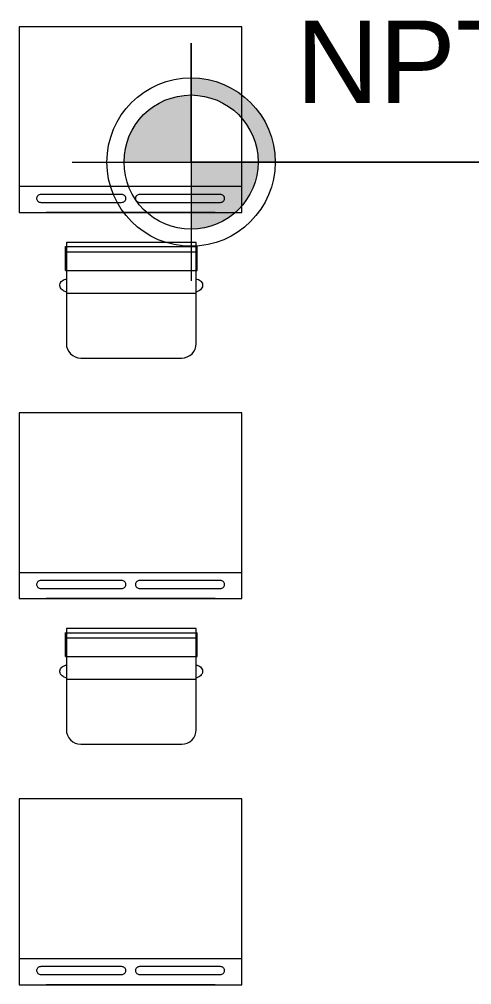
# Model space of a CAD drawing. Header units: millimetres. Extents: x 1 to 121, y 0 to 90.
# Drawn here: x 99.174 to 100.393, y 57.663 to 60.262 of the extents above; entities that cross this region are included whole.
import ezdxf

# ---------------------------------------------------------------- set-up
doc = ezdxf.new("R2010")
doc.units = ezdxf.units.MM
for name, color, linetype, lineweight in [('Equipamiento SR', 23, 'Continuous', 0), ('GRAFO01', 7, 'Continuous', 0), ('TEXTO 100', 7, 'Continuous', 20)]:
    doc.layers.add(name, color=color, linetype=linetype, lineweight=lineweight)
doc.layers.add('Mobiliario', color=7, linetype='Continuous', lineweight=0, true_color=0x7f7f7f)
doc.styles.add('JOS', font='arial.ttf', dxfattribs={"height": 1})

# ---------------------------------------------------------------- blocks, each defined once
blk = doc.blocks.new('A$C3A47622C')
at = {"layer": 'Mobiliario', "linetype": 'Continuous'}
for p, q in [((0.0251, 0.3696), (0.0111, 0.3696)), ((0.0111, 0.015), (0.0111, 0.3696)), ((0.0752, 0.3696), (0.0251, 0.3696)), ((0.0251, 0.015), (0.0251, 0.3696)), ((0.0752, 0.015), (0.0752, 0.3696)), ((0.0983, 0.3673), (0.0987, 0.37)), ((0.0987, 0.37), (0.0997, 0.3732)), ((0.0997, 0.3732), (0.1012, 0.3762)), ((0.1012, 0.3762), (0.1031, 0.3788)), ((0.1031, 0.3788), (0.1053, 0.381)), ((0.1053, 0.381), (0.1079, 0.3828)), ((0.1079, 0.3828), (0.1107, 0.384)), ((0.1107, 0.384), (0.1136, 0.3846)), ((0.1136, 0.3846), (0.1165, 0.3846)), ((0.1165, 0.3846), (0.1194, 0.384)), ((0.1194, 0.384), (0.1222, 0.3828)), ((0.1222, 0.3828), (0.1248, 0.381)), ((0.1248, 0.381), (0.127, 0.3788)), ((0.127, 0.3788), (0.1289, 0.3762)), ((0.1289, 0.3762), (0.1297, 0.3747)), ((0.1297, 0.3747), (0.1333, 0.3673)), ((0.0752, 0.015), (0.0108, 0.015)), ((0.0987, 0.0146), (0.0983, 0.0173)), ((0.0997, 0.0113), (0.0987, 0.0146)), ((0.1012, 0.0084), (0.0997, 0.0113)), ((0.1031, 0.0057), (0.1012, 0.0084)), ((0.1053, 0.0035), (0.1031, 0.0057)), ((0.1079, 0.0018), (0.1053, 0.0035)), ((0.1107, 0.0006), (0.1079, 0.0018)), ((0.1136, 0), (0.1107, 0.0006)), ((0.1165, 0), (0.1136, 0)), ((0.1194, 0.0006), (0.1165, 0)), ((0.1222, 0.0018), (0.1194, 0.0006)), ((0.1248, 0.0035), (0.1222, 0.0018)), ((0.127, 0.0057), (0.1248, 0.0035)), ((0.1289, 0.0084), (0.127, 0.0057)), ((0.1297, 0.0099), (0.1289, 0.0084)), ((0.1333, 0.0173), (0.1297, 0.0099))]:
    blk.add_line(p, q, dxfattribs=at)
at = {"layer": 'Mobiliario'}
blk.add_line((0.1361, 0.0173), (0.1361, 0.3673), dxfattribs=at)
at = {"layer": 'Mobiliario', "linetype": 'Continuous'}
blk.add_lwpolyline([(0, 0.0173), (0.2722, 0.0173, 0.414214), (0.3111, 0.0562), (0.3111, 0.3284, 0.414214), (0.2722, 0.3673), (0, 0.3673), (0, 0.0173)], format="xyb", dxfattribs=at)

msp = doc.modelspace()

# ---------------------------------------------------------------- hatches: boundary and pattern name
at = {"layer": 'TEXTO 100', "ltscale": 1.3}
h = msp.add_hatch(color=256, dxfattribs=at)
edge = h.paths.add_edge_path()
edge.add_line((99.8175, 59.8773), (99.6369, 59.8773))
edge.add_line((99.6369, 59.8773), (99.6369, 59.6966))
edge.add_arc((99.6369, 59.8773), 0.1806, 270, 360)
edge = h.paths.add_edge_path()
edge.add_arc((99.6369, 59.8773), 0.1806, 90, 180)
edge.add_line((99.4563, 59.8773), (99.6369, 59.8773))
edge.add_line((99.6369, 59.8773), (99.6369, 60.0579))
edge = h.paths.add_edge_path()
edge.add_line((99.6369, 60.104), (99.6369, 60.0579))
edge.add_arc((99.6369, 59.8773), 0.1806, 0, 90, ccw=False)
edge.add_line((99.8175, 59.8773), (99.8636, 59.8773))
edge.add_arc((99.6369, 59.8773), 0.2267, 0, 90)

# ---------------------------------------------------------------- linework, layer by layer
at = {"layer": 'Equipamiento SR', "linetype": 'Continuous'}
for p, q in [((99.1741, 60.2416), (99.1741, 59.7416)), ((99.7741, 60.2416), (99.1741, 60.2416)), ((99.7741, 59.7416), (99.7741, 60.2416)), ((99.1741, 59.8121), (99.7741, 59.8121)), ((99.7591, 59.8121), (99.7591, 59.8117)), ((99.2212, 59.7824), (99.2208, 59.7805)), ((99.2208, 59.7805), (99.2208, 59.7786)), ((99.2208, 59.7786), (99.2212, 59.7767)), ((99.2219, 59.7842), (99.2212, 59.7824)), ((99.2212, 59.7767), (99.2219, 59.775)), ((99.2231, 59.7858), (99.2219, 59.7842)), ((99.2219, 59.775), (99.2231, 59.7733)), ((99.2245, 59.7873), (99.2231, 59.7858)), ((99.2262, 59.7885), (99.2245, 59.7873)), ((99.2281, 59.7894), (99.2262, 59.7885)), ((99.2302, 59.7901), (99.2281, 59.7894)), ((99.2324, 59.7904), (99.2302, 59.7901)), ((99.2335, 59.7904), (99.2324, 59.7904)), ((99.4488, 59.7904), (99.2335, 59.7904)), ((99.4499, 59.7904), (99.4488, 59.7904)), ((99.4521, 59.7901), (99.4499, 59.7904)), ((99.4542, 59.7894), (99.4521, 59.7901)), ((99.4561, 59.7885), (99.4542, 59.7894)), ((99.4578, 59.7873), (99.4561, 59.7885)), ((99.4592, 59.7858), (99.4578, 59.7873)), ((99.4603, 59.7842), (99.4592, 59.7858)), ((99.4592, 59.7733), (99.4603, 59.775)), ((99.4611, 59.7824), (99.4603, 59.7842)), ((99.4603, 59.775), (99.4611, 59.7767)), ((99.4614, 59.7805), (99.4611, 59.7824)), ((99.4611, 59.7767), (99.4614, 59.7786)), ((99.4614, 59.7786), (99.4614, 59.7805)), ((99.4872, 59.7824), (99.4868, 59.7805)), ((99.4868, 59.7805), (99.4868, 59.7786)), ((99.4868, 59.7786), (99.4872, 59.7767)), ((99.4879, 59.7842), (99.4872, 59.7824)), ((99.4872, 59.7767), (99.4879, 59.775)), ((99.489, 59.7858), (99.4879, 59.7842)), ((99.4879, 59.775), (99.489, 59.7733)), ((99.4905, 59.7873), (99.489, 59.7858)), ((99.4922, 59.7885), (99.4905, 59.7873)), ((99.4941, 59.7894), (99.4922, 59.7885)), ((99.4962, 59.7901), (99.4941, 59.7894)), ((99.4983, 59.7904), (99.4962, 59.7901)), ((99.4994, 59.7904), (99.4983, 59.7904)), ((99.7148, 59.7904), (99.4994, 59.7904)), ((99.7159, 59.7904), (99.7148, 59.7904)), ((99.7181, 59.7901), (99.7159, 59.7904)), ((99.7201, 59.7894), (99.7181, 59.7901)), ((99.7221, 59.7885), (99.7201, 59.7894)), ((99.7238, 59.7873), (99.7221, 59.7885)), ((99.7252, 59.7858), (99.7238, 59.7873)), ((99.7263, 59.7842), (99.7252, 59.7858)), ((99.7252, 59.7733), (99.7263, 59.775)), ((99.727, 59.7824), (99.7263, 59.7842)), ((99.7263, 59.775), (99.727, 59.7767)), ((99.7274, 59.7805), (99.727, 59.7824)), ((99.727, 59.7767), (99.7274, 59.7786)), ((99.7274, 59.7786), (99.7274, 59.7805)), ((99.2231, 59.7733), (99.2245, 59.7719)), ((99.2245, 59.7719), (99.2262, 59.7706)), ((99.2262, 59.7706), (99.2281, 59.7697)), ((99.2281, 59.7697), (99.2302, 59.769)), ((99.2302, 59.769), (99.2324, 59.7687)), ((99.2324, 59.7687), (99.2335, 59.7687)), ((99.2335, 59.7687), (99.4488, 59.7687)), ((99.4488, 59.7687), (99.4499, 59.7687)), ((99.4499, 59.7687), (99.4521, 59.769)), ((99.4521, 59.769), (99.4542, 59.7697)), ((99.4542, 59.7697), (99.4561, 59.7706)), ((99.4561, 59.7706), (99.4578, 59.7719)), ((99.4578, 59.7719), (99.4592, 59.7733)), ((99.489, 59.7733), (99.4905, 59.7719)), ((99.4905, 59.7719), (99.4922, 59.7706)), ((99.4922, 59.7706), (99.4941, 59.7697)), ((99.4941, 59.7697), (99.4962, 59.769)), ((99.4962, 59.769), (99.4983, 59.7687)), ((99.4983, 59.7687), (99.4994, 59.7687)), ((99.4994, 59.7687), (99.7148, 59.7687)), ((99.7148, 59.7687), (99.7159, 59.7687)), ((99.7159, 59.7687), (99.7181, 59.769)), ((99.7181, 59.769), (99.7201, 59.7697)), ((99.7201, 59.7697), (99.7221, 59.7706)), ((99.7221, 59.7706), (99.7238, 59.7719)), ((99.7238, 59.7719), (99.7252, 59.7733)), ((99.1741, 59.7416), (99.7741, 59.7416)), ((99.7021, 59.7416), (99.2461, 59.7416)), ((99.1741, 59.2022), (99.1741, 58.7022)), ((99.7741, 59.2022), (99.1741, 59.2022)), ((99.7741, 58.7022), (99.7741, 59.2022)), ((99.1741, 58.7727), (99.7741, 58.7727)), ((99.7591, 58.7727), (99.7591, 58.7722)), ((99.2212, 58.743), (99.2208, 58.7411)), ((99.2208, 58.7411), (99.2208, 58.7392)), ((99.2208, 58.7392), (99.2212, 58.7373)), ((99.2219, 58.7447), (99.2212, 58.743)), ((99.2212, 58.7373), (99.2219, 58.7355)), ((99.2231, 58.7464), (99.2219, 58.7447)), ((99.2219, 58.7355), (99.2231, 58.7339)), ((99.2245, 58.7478), (99.2231, 58.7464)), ((99.2262, 58.749), (99.2245, 58.7478)), ((99.2281, 58.75), (99.2262, 58.749)), ((99.2302, 58.7506), (99.2281, 58.75)), ((99.2324, 58.751), (99.2302, 58.7506)), ((99.2335, 58.751), (99.2324, 58.751)), ((99.4488, 58.751), (99.2335, 58.751)), ((99.4499, 58.751), (99.4488, 58.751)), ((99.4521, 58.7506), (99.4499, 58.751)), ((99.4542, 58.75), (99.4521, 58.7506)), ((99.4561, 58.749), (99.4542, 58.75)), ((99.4578, 58.7478), (99.4561, 58.749)), ((99.4592, 58.7464), (99.4578, 58.7478)), ((99.4603, 58.7447), (99.4592, 58.7464)), ((99.4592, 58.7339), (99.4603, 58.7355)), ((99.4611, 58.743), (99.4603, 58.7447)), ((99.4603, 58.7355), (99.4611, 58.7373)), ((99.4614, 58.7411), (99.4611, 58.743)), ((99.4611, 58.7373), (99.4614, 58.7392)), ((99.4614, 58.7392), (99.4614, 58.7411)), ((99.4872, 58.743), (99.4868, 58.7411)), ((99.4868, 58.7411), (99.4868, 58.7392)), ((99.4868, 58.7392), (99.4872, 58.7373)), ((99.4879, 58.7447), (99.4872, 58.743)), ((99.4872, 58.7373), (99.4879, 58.7355)), ((99.489, 58.7464), (99.4879, 58.7447)), ((99.4879, 58.7355), (99.489, 58.7339)), ((99.4905, 58.7478), (99.489, 58.7464)), ((99.4922, 58.749), (99.4905, 58.7478)), ((99.4941, 58.75), (99.4922, 58.749)), ((99.4962, 58.7506), (99.4941, 58.75)), ((99.4983, 58.751), (99.4962, 58.7506)), ((99.4994, 58.751), (99.4983, 58.751)), ((99.7148, 58.751), (99.4994, 58.751)), ((99.7159, 58.751), (99.7148, 58.751)), ((99.7181, 58.7506), (99.7159, 58.751)), ((99.7201, 58.75), (99.7181, 58.7506)), ((99.7221, 58.749), (99.7201, 58.75)), ((99.7238, 58.7478), (99.7221, 58.749)), ((99.7252, 58.7464), (99.7238, 58.7478)), ((99.7263, 58.7447), (99.7252, 58.7464)), ((99.7252, 58.7339), (99.7263, 58.7355)), ((99.727, 58.743), (99.7263, 58.7447)), ((99.7263, 58.7355), (99.727, 58.7373)), ((99.7274, 58.7411), (99.727, 58.743)), ((99.727, 58.7373), (99.7274, 58.7392)), ((99.7274, 58.7392), (99.7274, 58.7411)), ((99.2231, 58.7339), (99.2245, 58.7324)), ((99.2245, 58.7324), (99.2262, 58.7312)), ((99.2262, 58.7312), (99.2281, 58.7303)), ((99.2281, 58.7303), (99.2302, 58.7296)), ((99.2302, 58.7296), (99.2324, 58.7293)), ((99.2324, 58.7293), (99.2335, 58.7293)), ((99.2335, 58.7293), (99.4488, 58.7293)), ((99.4488, 58.7293), (99.4499, 58.7293)), ((99.4499, 58.7293), (99.4521, 58.7296)), ((99.4521, 58.7296), (99.4542, 58.7303)), ((99.4542, 58.7303), (99.4561, 58.7312)), ((99.4561, 58.7312), (99.4578, 58.7324)), ((99.4578, 58.7324), (99.4592, 58.7339)), ((99.489, 58.7339), (99.4905, 58.7324)), ((99.4905, 58.7324), (99.4922, 58.7312)), ((99.4922, 58.7312), (99.4941, 58.7303)), ((99.4941, 58.7303), (99.4962, 58.7296)), ((99.4962, 58.7296), (99.4983, 58.7293)), ((99.4983, 58.7293), (99.4994, 58.7293)), ((99.4994, 58.7293), (99.7148, 58.7293)), ((99.7148, 58.7293), (99.7159, 58.7293)), ((99.7159, 58.7293), (99.7181, 58.7296)), ((99.7181, 58.7296), (99.7201, 58.7303)), ((99.7201, 58.7303), (99.7221, 58.7312)), ((99.7221, 58.7312), (99.7238, 58.7324)), ((99.7238, 58.7324), (99.7252, 58.7339)), ((99.1741, 58.7022), (99.7741, 58.7022)), ((99.7021, 58.7022), (99.2461, 58.7022)), ((99.1741, 58.1628), (99.1741, 57.6628)), ((99.7741, 58.1628), (99.1741, 58.1628)), ((99.7741, 57.6628), (99.7741, 58.1628)), ((99.1741, 57.7332), (99.7741, 57.7332)), ((99.7591, 57.7332), (99.7591, 57.7328)), ((99.2212, 57.7035), (99.2208, 57.7017)), ((99.2208, 57.7017), (99.2208, 57.6998)), ((99.2208, 57.6998), (99.2212, 57.6979)), ((99.2219, 57.7053), (99.2212, 57.7035)), ((99.2212, 57.6979), (99.2219, 57.6961)), ((99.2231, 57.707), (99.2219, 57.7053)), ((99.2219, 57.6961), (99.2231, 57.6945)), ((99.2245, 57.7084), (99.2231, 57.707)), ((99.2262, 57.7096), (99.2245, 57.7084)), ((99.2281, 57.7106), (99.2262, 57.7096)), ((99.2302, 57.7112), (99.2281, 57.7106)), ((99.2324, 57.7116), (99.2302, 57.7112)), ((99.2335, 57.7116), (99.2324, 57.7116)), ((99.4488, 57.7116), (99.2335, 57.7116)), ((99.4499, 57.7116), (99.4488, 57.7116)), ((99.4521, 57.7112), (99.4499, 57.7116)), ((99.4542, 57.7106), (99.4521, 57.7112)), ((99.4561, 57.7096), (99.4542, 57.7106)), ((99.4578, 57.7084), (99.4561, 57.7096)), ((99.4592, 57.707), (99.4578, 57.7084)), ((99.4603, 57.7053), (99.4592, 57.707)), ((99.4592, 57.6945), (99.4603, 57.6961)), ((99.4611, 57.7035), (99.4603, 57.7053)), ((99.4603, 57.6961), (99.4611, 57.6979)), ((99.4614, 57.7017), (99.4611, 57.7035)), ((99.4611, 57.6979), (99.4614, 57.6998)), ((99.4614, 57.6998), (99.4614, 57.7017)), ((99.4872, 57.7035), (99.4868, 57.7017)), ((99.4868, 57.7017), (99.4868, 57.6998)), ((99.4868, 57.6998), (99.4872, 57.6979)), ((99.4879, 57.7053), (99.4872, 57.7035)), ((99.4872, 57.6979), (99.4879, 57.6961)), ((99.489, 57.707), (99.4879, 57.7053)), ((99.4879, 57.6961), (99.489, 57.6945)), ((99.4905, 57.7084), (99.489, 57.707)), ((99.4922, 57.7096), (99.4905, 57.7084)), ((99.4941, 57.7106), (99.4922, 57.7096)), ((99.4962, 57.7112), (99.4941, 57.7106)), ((99.4983, 57.7116), (99.4962, 57.7112)), ((99.4994, 57.7116), (99.4983, 57.7116)), ((99.7148, 57.7116), (99.4994, 57.7116)), ((99.7159, 57.7116), (99.7148, 57.7116)), ((99.7181, 57.7112), (99.7159, 57.7116)), ((99.7201, 57.7106), (99.7181, 57.7112)), ((99.7221, 57.7096), (99.7201, 57.7106)), ((99.7238, 57.7084), (99.7221, 57.7096)), ((99.7252, 57.707), (99.7238, 57.7084)), ((99.7263, 57.7053), (99.7252, 57.707)), ((99.7252, 57.6945), (99.7263, 57.6961)), ((99.727, 57.7035), (99.7263, 57.7053)), ((99.7263, 57.6961), (99.727, 57.6979)), ((99.7274, 57.7017), (99.727, 57.7035)), ((99.727, 57.6979), (99.7274, 57.6998)), ((99.7274, 57.6998), (99.7274, 57.7017)), ((99.2231, 57.6945), (99.2245, 57.693)), ((99.2245, 57.693), (99.2262, 57.6918)), ((99.2262, 57.6918), (99.2281, 57.6908)), ((99.2281, 57.6908), (99.2302, 57.6902)), ((99.2302, 57.6902), (99.2324, 57.6899)), ((99.2324, 57.6899), (99.2335, 57.6899)), ((99.2335, 57.6899), (99.4488, 57.6899)), ((99.4488, 57.6899), (99.4499, 57.6899)), ((99.4499, 57.6899), (99.4521, 57.6902)), ((99.4521, 57.6902), (99.4542, 57.6908)), ((99.4542, 57.6908), (99.4561, 57.6918)), ((99.4561, 57.6918), (99.4578, 57.693)), ((99.4578, 57.693), (99.4592, 57.6945)), ((99.489, 57.6945), (99.4905, 57.693)), ((99.4905, 57.693), (99.4922, 57.6918)), ((99.4922, 57.6918), (99.4941, 57.6908)), ((99.4941, 57.6908), (99.4962, 57.6902)), ((99.4962, 57.6902), (99.4983, 57.6899)), ((99.4983, 57.6899), (99.4994, 57.6899)), ((99.4994, 57.6899), (99.7148, 57.6899)), ((99.7148, 57.6899), (99.7159, 57.6899)), ((99.7159, 57.6899), (99.7181, 57.6902)), ((99.7181, 57.6902), (99.7201, 57.6908)), ((99.7201, 57.6908), (99.7221, 57.6918)), ((99.7221, 57.6918), (99.7238, 57.693)), ((99.7238, 57.693), (99.7252, 57.6945)), ((99.1741, 57.6628), (99.7741, 57.6628)), ((99.7021, 57.6628), (99.2461, 57.6628))]:
    msp.add_line(p, q, dxfattribs=at)
at = {"layer": 'Mobiliario', "linetype": 'Continuous', "lineweight": 0}
for p, q in [((99.1741, 60.2416), (99.1741, 59.7416)), ((99.7741, 60.2416), (99.1741, 60.2416)), ((99.7741, 59.7416), (99.7741, 60.2416)), ((99.1741, 59.8121), (99.7741, 59.8121)), ((99.7591, 59.8121), (99.7591, 59.8117)), ((99.2212, 59.7824), (99.2208, 59.7805)), ((99.2208, 59.7805), (99.2208, 59.7786)), ((99.2208, 59.7786), (99.2212, 59.7767)), ((99.2219, 59.7842), (99.2212, 59.7824)), ((99.2212, 59.7767), (99.2219, 59.775)), ((99.2231, 59.7858), (99.2219, 59.7842)), ((99.2219, 59.775), (99.2231, 59.7733)), ((99.2245, 59.7873), (99.2231, 59.7858)), ((99.2262, 59.7885), (99.2245, 59.7873)), ((99.2281, 59.7894), (99.2262, 59.7885)), ((99.2302, 59.7901), (99.2281, 59.7894)), ((99.2324, 59.7904), (99.2302, 59.7901)), ((99.2335, 59.7904), (99.2324, 59.7904)), ((99.4488, 59.7904), (99.2335, 59.7904)), ((99.4499, 59.7904), (99.4488, 59.7904)), ((99.4521, 59.7901), (99.4499, 59.7904)), ((99.4542, 59.7894), (99.4521, 59.7901)), ((99.4561, 59.7885), (99.4542, 59.7894)), ((99.4578, 59.7873), (99.4561, 59.7885)), ((99.4592, 59.7858), (99.4578, 59.7873)), ((99.4603, 59.7842), (99.4592, 59.7858)), ((99.4592, 59.7733), (99.4603, 59.775)), ((99.4611, 59.7824), (99.4603, 59.7842)), ((99.4603, 59.775), (99.4611, 59.7767)), ((99.4614, 59.7805), (99.4611, 59.7824)), ((99.4611, 59.7767), (99.4614, 59.7786)), ((99.4614, 59.7786), (99.4614, 59.7805)), ((99.4872, 59.7824), (99.4868, 59.7805)), ((99.4868, 59.7805), (99.4868, 59.7786)), ((99.4868, 59.7786), (99.4872, 59.7767)), ((99.4879, 59.7842), (99.4872, 59.7824)), ((99.4872, 59.7767), (99.4879, 59.775)), ((99.489, 59.7858), (99.4879, 59.7842)), ((99.4879, 59.775), (99.489, 59.7733)), ((99.4905, 59.7873), (99.489, 59.7858)), ((99.4922, 59.7885), (99.4905, 59.7873)), ((99.4941, 59.7894), (99.4922, 59.7885)), ((99.4962, 59.7901), (99.4941, 59.7894)), ((99.4983, 59.7904), (99.4962, 59.7901)), ((99.4994, 59.7904), (99.4983, 59.7904)), ((99.7148, 59.7904), (99.4994, 59.7904)), ((99.7159, 59.7904), (99.7148, 59.7904)), ((99.7181, 59.7901), (99.7159, 59.7904)), ((99.7201, 59.7894), (99.7181, 59.7901)), ((99.7221, 59.7885), (99.7201, 59.7894)), ((99.7238, 59.7873), (99.7221, 59.7885)), ((99.7252, 59.7858), (99.7238, 59.7873)), ((99.7263, 59.7842), (99.7252, 59.7858)), ((99.7252, 59.7733), (99.7263, 59.775)), ((99.727, 59.7824), (99.7263, 59.7842)), ((99.7263, 59.775), (99.727, 59.7767)), ((99.7274, 59.7805), (99.727, 59.7824)), ((99.727, 59.7767), (99.7274, 59.7786)), ((99.7274, 59.7786), (99.7274, 59.7805)), ((99.2231, 59.7733), (99.2245, 59.7719)), ((99.2245, 59.7719), (99.2262, 59.7706)), ((99.2262, 59.7706), (99.2281, 59.7697)), ((99.2281, 59.7697), (99.2302, 59.769)), ((99.2302, 59.769), (99.2324, 59.7687)), ((99.2324, 59.7687), (99.2335, 59.7687)), ((99.2335, 59.7687), (99.4488, 59.7687)), ((99.4488, 59.7687), (99.4499, 59.7687)), ((99.4499, 59.7687), (99.4521, 59.769)), ((99.4521, 59.769), (99.4542, 59.7697)), ((99.4542, 59.7697), (99.4561, 59.7706)), ((99.4561, 59.7706), (99.4578, 59.7719)), ((99.4578, 59.7719), (99.4592, 59.7733)), ((99.489, 59.7733), (99.4905, 59.7719)), ((99.4905, 59.7719), (99.4922, 59.7706)), ((99.4922, 59.7706), (99.4941, 59.7697)), ((99.4941, 59.7697), (99.4962, 59.769)), ((99.4962, 59.769), (99.4983, 59.7687)), ((99.4983, 59.7687), (99.4994, 59.7687)), ((99.4994, 59.7687), (99.7148, 59.7687)), ((99.7148, 59.7687), (99.7159, 59.7687)), ((99.7159, 59.7687), (99.7181, 59.769)), ((99.7181, 59.769), (99.7201, 59.7697)), ((99.7201, 59.7697), (99.7221, 59.7706)), ((99.7221, 59.7706), (99.7238, 59.7719)), ((99.7238, 59.7719), (99.7252, 59.7733)), ((99.1741, 59.7416), (99.7741, 59.7416)), ((99.7021, 59.7416), (99.2461, 59.7416)), ((99.1741, 59.2022), (99.1741, 58.7022)), ((99.7741, 59.2022), (99.1741, 59.2022)), ((99.7741, 58.7022), (99.7741, 59.2022)), ((99.1741, 58.7727), (99.7741, 58.7727)), ((99.7591, 58.7727), (99.7591, 58.7722)), ((99.2212, 58.743), (99.2208, 58.7411)), ((99.2208, 58.7411), (99.2208, 58.7392)), ((99.2208, 58.7392), (99.2212, 58.7373)), ((99.2219, 58.7447), (99.2212, 58.743)), ((99.2212, 58.7373), (99.2219, 58.7355)), ((99.2231, 58.7464), (99.2219, 58.7447)), ((99.2219, 58.7355), (99.2231, 58.7339)), ((99.2245, 58.7478), (99.2231, 58.7464)), ((99.2262, 58.749), (99.2245, 58.7478)), ((99.2281, 58.75), (99.2262, 58.749)), ((99.2302, 58.7506), (99.2281, 58.75)), ((99.2324, 58.751), (99.2302, 58.7506)), ((99.2335, 58.751), (99.2324, 58.751)), ((99.4488, 58.751), (99.2335, 58.751)), ((99.4499, 58.751), (99.4488, 58.751)), ((99.4521, 58.7506), (99.4499, 58.751)), ((99.4542, 58.75), (99.4521, 58.7506)), ((99.4561, 58.749), (99.4542, 58.75)), ((99.4578, 58.7478), (99.4561, 58.749)), ((99.4592, 58.7464), (99.4578, 58.7478)), ((99.4603, 58.7447), (99.4592, 58.7464)), ((99.4592, 58.7339), (99.4603, 58.7355)), ((99.4611, 58.743), (99.4603, 58.7447)), ((99.4603, 58.7355), (99.4611, 58.7373)), ((99.4614, 58.7411), (99.4611, 58.743)), ((99.4611, 58.7373), (99.4614, 58.7392)), ((99.4614, 58.7392), (99.4614, 58.7411)), ((99.4872, 58.743), (99.4868, 58.7411)), ((99.4868, 58.7411), (99.4868, 58.7392)), ((99.4868, 58.7392), (99.4872, 58.7373)), ((99.4879, 58.7447), (99.4872, 58.743)), ((99.4872, 58.7373), (99.4879, 58.7355)), ((99.489, 58.7464), (99.4879, 58.7447)), ((99.4879, 58.7355), (99.489, 58.7339)), ((99.4905, 58.7478), (99.489, 58.7464)), ((99.4922, 58.749), (99.4905, 58.7478)), ((99.4941, 58.75), (99.4922, 58.749)), ((99.4962, 58.7506), (99.4941, 58.75)), ((99.4983, 58.751), (99.4962, 58.7506)), ((99.4994, 58.751), (99.4983, 58.751)), ((99.7148, 58.751), (99.4994, 58.751)), ((99.7159, 58.751), (99.7148, 58.751)), ((99.7181, 58.7506), (99.7159, 58.751)), ((99.7201, 58.75), (99.7181, 58.7506)), ((99.7221, 58.749), (99.7201, 58.75)), ((99.7238, 58.7478), (99.7221, 58.749)), ((99.7252, 58.7464), (99.7238, 58.7478)), ((99.7263, 58.7447), (99.7252, 58.7464)), ((99.7252, 58.7339), (99.7263, 58.7355)), ((99.727, 58.743), (99.7263, 58.7447)), ((99.7263, 58.7355), (99.727, 58.7373)), ((99.7274, 58.7411), (99.727, 58.743)), ((99.727, 58.7373), (99.7274, 58.7392)), ((99.7274, 58.7392), (99.7274, 58.7411)), ((99.2231, 58.7339), (99.2245, 58.7324)), ((99.2245, 58.7324), (99.2262, 58.7312)), ((99.2262, 58.7312), (99.2281, 58.7303)), ((99.2281, 58.7303), (99.2302, 58.7296)), ((99.2302, 58.7296), (99.2324, 58.7293)), ((99.2324, 58.7293), (99.2335, 58.7293)), ((99.2335, 58.7293), (99.4488, 58.7293)), ((99.4488, 58.7293), (99.4499, 58.7293)), ((99.4499, 58.7293), (99.4521, 58.7296)), ((99.4521, 58.7296), (99.4542, 58.7303)), ((99.4542, 58.7303), (99.4561, 58.7312)), ((99.4561, 58.7312), (99.4578, 58.7324)), ((99.4578, 58.7324), (99.4592, 58.7339)), ((99.489, 58.7339), (99.4905, 58.7324)), ((99.4905, 58.7324), (99.4922, 58.7312)), ((99.4922, 58.7312), (99.4941, 58.7303)), ((99.4941, 58.7303), (99.4962, 58.7296)), ((99.4962, 58.7296), (99.4983, 58.7293)), ((99.4983, 58.7293), (99.4994, 58.7293)), ((99.4994, 58.7293), (99.7148, 58.7293)), ((99.7148, 58.7293), (99.7159, 58.7293)), ((99.7159, 58.7293), (99.7181, 58.7296)), ((99.7181, 58.7296), (99.7201, 58.7303)), ((99.7201, 58.7303), (99.7221, 58.7312)), ((99.7221, 58.7312), (99.7238, 58.7324)), ((99.7238, 58.7324), (99.7252, 58.7339)), ((99.1741, 58.7022), (99.7741, 58.7022)), ((99.7021, 58.7022), (99.2461, 58.7022)), ((99.1741, 58.1628), (99.1741, 57.6628)), ((99.7741, 58.1628), (99.1741, 58.1628)), ((99.7741, 57.6628), (99.7741, 58.1628)), ((99.1741, 57.7332), (99.7741, 57.7332)), ((99.7591, 57.7332), (99.7591, 57.7328)), ((99.2212, 57.7035), (99.2208, 57.7017)), ((99.2208, 57.7017), (99.2208, 57.6998)), ((99.2208, 57.6998), (99.2212, 57.6979)), ((99.2219, 57.7053), (99.2212, 57.7035)), ((99.2212, 57.6979), (99.2219, 57.6961)), ((99.2231, 57.707), (99.2219, 57.7053)), ((99.2219, 57.6961), (99.2231, 57.6945)), ((99.2245, 57.7084), (99.2231, 57.707)), ((99.2262, 57.7096), (99.2245, 57.7084)), ((99.2281, 57.7106), (99.2262, 57.7096)), ((99.2302, 57.7112), (99.2281, 57.7106)), ((99.2324, 57.7116), (99.2302, 57.7112)), ((99.2335, 57.7116), (99.2324, 57.7116)), ((99.4488, 57.7116), (99.2335, 57.7116)), ((99.4499, 57.7116), (99.4488, 57.7116)), ((99.4521, 57.7112), (99.4499, 57.7116)), ((99.4542, 57.7106), (99.4521, 57.7112)), ((99.4561, 57.7096), (99.4542, 57.7106)), ((99.4578, 57.7084), (99.4561, 57.7096)), ((99.4592, 57.707), (99.4578, 57.7084)), ((99.4603, 57.7053), (99.4592, 57.707)), ((99.4592, 57.6945), (99.4603, 57.6961)), ((99.4611, 57.7035), (99.4603, 57.7053)), ((99.4603, 57.6961), (99.4611, 57.6979)), ((99.4614, 57.7017), (99.4611, 57.7035)), ((99.4611, 57.6979), (99.4614, 57.6998)), ((99.4614, 57.6998), (99.4614, 57.7017)), ((99.4872, 57.7035), (99.4868, 57.7017)), ((99.4868, 57.7017), (99.4868, 57.6998)), ((99.4868, 57.6998), (99.4872, 57.6979)), ((99.4879, 57.7053), (99.4872, 57.7035)), ((99.4872, 57.6979), (99.4879, 57.6961)), ((99.489, 57.707), (99.4879, 57.7053)), ((99.4879, 57.6961), (99.489, 57.6945)), ((99.4905, 57.7084), (99.489, 57.707)), ((99.4922, 57.7096), (99.4905, 57.7084)), ((99.4941, 57.7106), (99.4922, 57.7096)), ((99.4962, 57.7112), (99.4941, 57.7106)), ((99.4983, 57.7116), (99.4962, 57.7112)), ((99.4994, 57.7116), (99.4983, 57.7116)), ((99.7148, 57.7116), (99.4994, 57.7116)), ((99.7159, 57.7116), (99.7148, 57.7116)), ((99.7181, 57.7112), (99.7159, 57.7116)), ((99.7201, 57.7106), (99.7181, 57.7112)), ((99.7221, 57.7096), (99.7201, 57.7106)), ((99.7238, 57.7084), (99.7221, 57.7096)), ((99.7252, 57.707), (99.7238, 57.7084)), ((99.7263, 57.7053), (99.7252, 57.707)), ((99.7252, 57.6945), (99.7263, 57.6961)), ((99.727, 57.7035), (99.7263, 57.7053)), ((99.7263, 57.6961), (99.727, 57.6979)), ((99.7274, 57.7017), (99.727, 57.7035)), ((99.727, 57.6979), (99.7274, 57.6998)), ((99.7274, 57.6998), (99.7274, 57.7017)), ((99.2231, 57.6945), (99.2245, 57.693)), ((99.2245, 57.693), (99.2262, 57.6918)), ((99.2262, 57.6918), (99.2281, 57.6908)), ((99.2281, 57.6908), (99.2302, 57.6902)), ((99.2302, 57.6902), (99.2324, 57.6899)), ((99.2324, 57.6899), (99.2335, 57.6899)), ((99.2335, 57.6899), (99.4488, 57.6899)), ((99.4488, 57.6899), (99.4499, 57.6899)), ((99.4499, 57.6899), (99.4521, 57.6902)), ((99.4521, 57.6902), (99.4542, 57.6908)), ((99.4542, 57.6908), (99.4561, 57.6918)), ((99.4561, 57.6918), (99.4578, 57.693)), ((99.4578, 57.693), (99.4592, 57.6945)), ((99.489, 57.6945), (99.4905, 57.693)), ((99.4905, 57.693), (99.4922, 57.6918)), ((99.4922, 57.6918), (99.4941, 57.6908)), ((99.4941, 57.6908), (99.4962, 57.6902)), ((99.4962, 57.6902), (99.4983, 57.6899)), ((99.4983, 57.6899), (99.4994, 57.6899)), ((99.4994, 57.6899), (99.7148, 57.6899)), ((99.7148, 57.6899), (99.7159, 57.6899)), ((99.7159, 57.6899), (99.7181, 57.6902)), ((99.7181, 57.6902), (99.7201, 57.6908)), ((99.7201, 57.6908), (99.7221, 57.6918)), ((99.7221, 57.6918), (99.7238, 57.693)), ((99.7238, 57.693), (99.7252, 57.6945)), ((99.1741, 57.6628), (99.7741, 57.6628)), ((99.7021, 57.6628), (99.2461, 57.6628))]:
    msp.add_line(p, q, dxfattribs=at)
at = {"layer": 'TEXTO 100', "ltscale": 1.3}
msp.add_lwpolyline([(99.3167, 59.8775), (101.6465, 59.8775), (99.6369, 59.8775), (99.6369, 60.1976), (99.6369, 59.5574)], dxfattribs=at)
for radius in [0.2267, 0.1806]:
    msp.add_circle((99.6369, 59.8773), radius, dxfattribs=at)

# ---------------------------------------------------------------- block references
at = {"layer": 'Equipamiento SR', "rotation": 270}
for p in [(99.2836, 59.6608), (99.2836, 59.6608), (99.2836, 58.6213), (99.2836, 58.6213)]:
    msp.add_blockref('A$C3A47622C', p, dxfattribs=at)

# ---------------------------------------------------------------- texts
at = {"layer": 'GRAFO01', "style": 'JOS'}
msp.add_text('NPT: +7.18', height=0.22181, rotation=0, dxfattribs=at).set_placement((99.9196, 60.0365))

doc.saveas('drawing.dxf')
